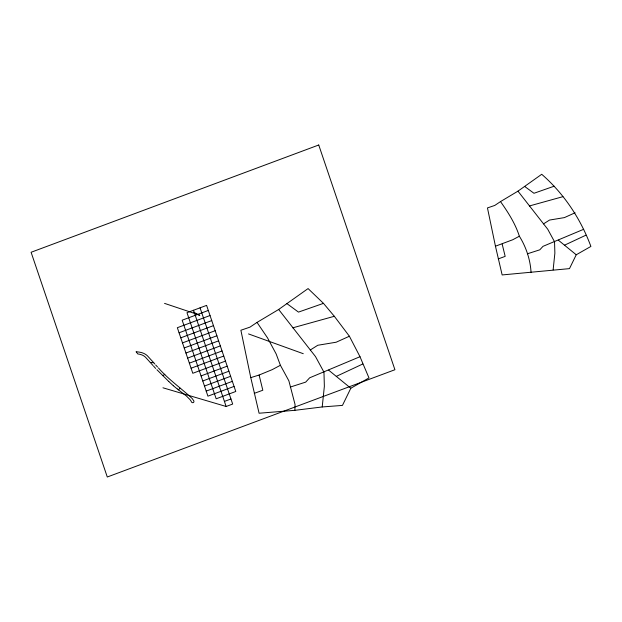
<?xml version="1.0" encoding="UTF-8"?>
<svg xmlns="http://www.w3.org/2000/svg" width="622" height="622" viewBox="0 0 622 622"><rect width="100%" height="100%" fill="white"/><g stroke="black" fill="none" stroke-linecap="round" stroke-linejoin="round"><path stroke-width="0.93" d="M294.867 410.326L295.053 404.502L288.872 380.827L280.398 365.277L276.145 353.918L267.522 337.863L257.034 322.406L249.966 327.141L240.885 330.243L250.775 377.632L259.079 413.226L294.867 410.326L322.212 406.959L342.45 405.404L350.816 388.245L368.978 377.919L359.998 356.709L349.393 336.238L334.333 316.287L323.471 303.357L308.084 288.577L278.656 309.476L257.034 322.406M531.056 272.607C530.411 259.91 526.15 247.058 519.362 236.22C515.319 223.601 508.12 212.335 500.5 201.598L494.793 205.423L487.461 207.927L495.446 246.203L502.148 274.94L569.48 268.626L576.236 254.771L590.9 246.429C580.653 218.773 564.037 193.722 541.723 174.284L517.963 191.156L500.5 201.598M322.212 406.959L324.365 386.316L323.961 372.15L315.517 356.6L278.656 309.476M553.129 269.886L554.871 253.208L554.544 241.771L547.725 229.215L517.963 191.156M178.53 389.893L180.015 388.159M162.964 375.657L164.838 374.234M310.285 349.999L317.78 345.264L336.16 342.224L349.393 336.238M543.504 223.881L549.553 220.056L564.403 217.607L575.086 212.771M519.362 236.22L512.738 239.75L495.446 246.203M280.398 365.277L272.187 369.647L259.11 375.027L250.775 377.632M564.504 245.192L585.893 235.194M336.292 376.388L362.774 364.002M583.654 229.3L542.998 246.343L539.795 249.819L527.37 253.807M359.998 356.709L309.655 377.811L305.69 382.118L290.303 387.055M208.308 310.448L182.168 320.198L207.919 396.167L234.059 386.417M210.026 315.517L177.348 327.701L192.797 373.286L225.475 361.094M179.066 332.77L211.744 320.579M180.784 337.832L213.455 325.648M182.503 342.893L215.173 330.71M184.213 347.962L216.891 335.771M185.931 353.024L218.61 340.84M187.65 358.085L220.328 345.902M189.368 363.155L222.046 350.963M191.086 368.216L223.757 356.033M201.054 375.906L227.193 366.164M202.772 380.975L228.912 371.225M204.482 386.037L230.63 376.287M206.201 391.106L232.34 381.356M224.425 401.423L230.956 398.982M162.956 387.794L226.144 406.485L232.675 404.051L200.059 307.828M498.261 258.9L505.173 256.373L502.172 244.096M254.266 393.361L262.818 390.235L259.11 375.027M554.155 186.211L533.964 193.279L524.634 186.421M323.471 303.357L298.474 312.104L286.913 303.614M562.918 196.661L529.345 205.983M334.333 316.287L292.752 327.833M150.33 362.416L153.751 362.75L147.414 355.815A20.635 15.923 -23 0 0 147.15 355.574L146.294 354.874A17.96 13.863 -23 0 0 143.402 353.242L142.073 352.76A21.801 16.825 -23 0 0 139.033 352.091L138.605 352.021A35.096 27.08 -23 0 0 136.047 351.733L137.843 353.972A16.499 12.728 -23 0 1 140.914 354.594L142.073 355.014A15.558 12.005 -23 0 1 144.514 356.383L145.315 357.036A18.489 14.267 -23 0 1 145.548 357.253L152.973 365.472M164.55 303.38L199.825 315.198M248.52 333.921L303.264 353.7M193.714 312.158L199.507 315.385M177.363 388.999L186.413 396.004L190.091 399.705A29.895 23.068 -23 0 1 190.892 400.832C191.747 404.494 195.914 402.271 192.975 399.658A32.258 24.896 -23 0 0 192.105 398.445C181.227 388.276 168.383 379.443 158.439 367.936M177.2 388.874L173.421 385.827M558.331 240.154L576.236 254.771M328.649 370.144L350.816 388.245M173.266 385.687L168.912 381.62M168.819 381.535L156.892 369.693M157.545 367.003L155.694 364.997M155.64 368.403L153.587 366.164M154.792 363.971L153.883 362.914M193.52 310.261L226.144 406.485M318.736 144.996L31.1 252.268L107.287 477.004L394.923 369.732L318.736 144.996M206.59 305.386L186.989 312.695L216.168 398.795L235.777 391.479L206.59 305.386"/></g></svg>
